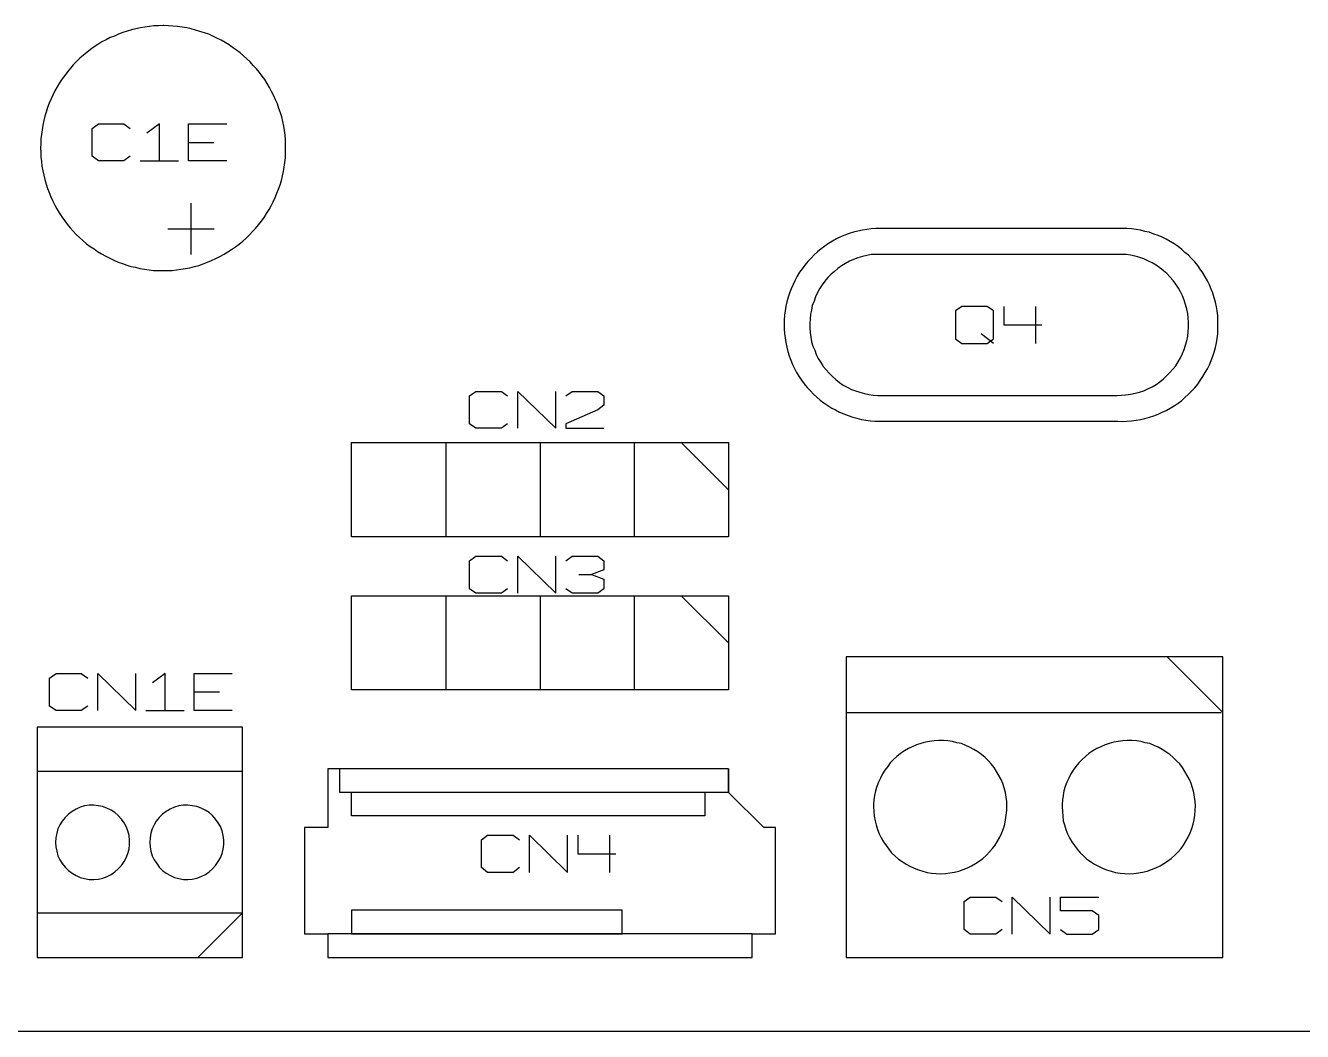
# Model space of a CAD drawing. Extents: x -93 to 502, y -337 to 504.
# Drawn here: x 185.3 to 282.7, y 0 to 76.7 of the extents above; entities that cross this region are included whole.
import ezdxf

# ---------------------------------------------------------------- set-up
doc = ezdxf.new("R2010")
doc.units = 0
doc.layers.add('1', color=1, linetype='CONTINUOUS')

msp = doc.modelspace()

# ---------------------------------------------------------------- linework, layer by layer
at = {"layer": '1'}
for p, q in [((192.42, 76.07), (192.1, 75.92)), ((192.75, 76.2), (192.42, 76.07)), ((193.07, 76.3), (192.75, 76.2)), ((193.4, 76.4), (193.07, 76.3)), ((193.75, 76.47), (193.4, 76.4)), ((194.1, 76.55), (193.75, 76.47)), ((194.42, 76.6), (194.1, 76.55)), ((194.77, 76.65), (194.42, 76.6)), ((195.12, 76.7), (194.77, 76.65)), ((195.47, 76.7), (195.12, 76.7)), ((195.82, 76.72), (195.47, 76.7)), ((195.87, 76.72), (195.82, 76.72)), ((196.22, 76.7), (195.87, 76.72)), ((196.57, 76.67), (196.22, 76.7)), ((196.92, 76.65), (196.57, 76.67)), ((197.27, 76.6), (196.92, 76.65)), ((197.62, 76.55), (197.27, 76.6)), ((197.95, 76.47), (197.62, 76.55)), ((198.3, 76.37), (197.95, 76.47)), ((198.62, 76.27), (198.3, 76.37)), ((198.97, 76.17), (198.62, 76.27)), ((199.3, 76.05), (198.97, 76.17)), ((199.62, 75.9), (199.3, 76.05)), ((190.57, 75.1), (190.27, 74.9)), ((190.85, 75.27), (190.57, 75.1)), ((191.15, 75.47), (190.85, 75.27)), ((191.47, 75.62), (191.15, 75.47)), ((191.77, 75.8), (191.47, 75.62)), ((192.1, 75.92), (191.77, 75.8)), ((199.92, 75.77), (199.62, 75.9)), ((200.25, 75.6), (199.92, 75.77)), ((200.55, 75.42), (200.25, 75.6)), ((200.85, 75.25), (200.55, 75.42)), ((201.12, 75.05), (200.85, 75.25)), ((201.42, 74.85), (201.12, 75.05)), ((189.47, 74.22), (189.22, 73.97)), ((189.75, 74.45), (189.47, 74.22)), ((190, 74.67), (189.75, 74.45)), ((190.27, 74.9), (190, 74.67)), ((201.7, 74.65), (201.42, 74.85)), ((201.95, 74.42), (201.7, 74.65)), ((202.22, 74.17), (201.95, 74.42)), ((202.47, 73.95), (202.22, 74.17)), ((188.52, 73.2), (188.32, 72.92)), ((188.75, 73.47), (188.52, 73.2)), ((188.97, 73.72), (188.75, 73.47)), ((189.22, 73.97), (188.97, 73.72)), ((202.7, 73.67), (202.47, 73.95)), ((202.95, 73.42), (202.7, 73.67)), ((203.17, 73.15), (202.95, 73.42)), ((203.37, 72.87), (203.17, 73.15)), ((187.92, 72.35), (187.75, 72.05)), ((188.12, 72.65), (187.92, 72.35)), ((188.32, 72.92), (188.12, 72.65)), ((203.57, 72.6), (203.37, 72.87)), ((203.77, 72.3), (203.57, 72.6)), ((203.95, 72), (203.77, 72.3)), ((187.27, 71.12), (187.12, 70.8)), ((187.42, 71.42), (187.27, 71.12)), ((187.57, 71.75), (187.42, 71.42)), ((187.75, 72.05), (187.57, 71.75)), ((204.1, 71.7), (203.95, 72)), ((204.27, 71.37), (204.1, 71.7)), ((204.4, 71.05), (204.27, 71.37)), ((187, 70.47), (186.9, 70.12)), ((187.12, 70.8), (187, 70.47)), ((204.55, 70.75), (204.4, 71.05)), ((204.65, 70.4), (204.55, 70.75)), ((204.77, 70.07), (204.65, 70.4)), ((186.72, 69.47), (186.65, 69.12)), ((186.8, 69.8), (186.72, 69.47)), ((186.9, 70.12), (186.8, 69.8)), ((190.4, 68.87), (190.9, 69.22)), ((190.9, 69.22), (192.82, 69.22)), ((192.82, 69.22), (193.32, 68.87)), ((195.55, 69.22), (194.57, 68.52)), ((195.55, 66.4), (195.55, 69.22)), ((197.77, 66.4), (197.77, 69.22)), ((197.77, 69.22), (200.67, 69.22)), ((204.87, 69.75), (204.77, 70.07)), ((204.95, 69.4), (204.87, 69.75)), ((205.02, 69.05), (204.95, 69.4)), ((186.55, 68.42), (186.5, 68.07)), ((186.6, 68.77), (186.55, 68.42)), ((186.65, 69.12), (186.6, 68.77)), ((190.4, 66.75), (190.4, 68.87)), ((205.07, 68.72), (205.02, 69.05)), ((205.12, 68.37), (205.07, 68.72)), ((205.15, 68.02), (205.12, 68.37)), ((186.5, 67.72), (186.47, 67.37)), ((186.47, 67.37), (186.5, 67.05)), ((186.5, 68.07), (186.5, 67.72)), ((197.77, 67.8), (199.7, 67.8)), ((205.17, 67.67), (205.15, 68.02)), ((205.15, 66.97), (205.17, 67.32)), ((205.17, 67.32), (205.17, 67.67)), ((186.5, 67.05), (186.5, 66.7)), ((186.5, 66.7), (186.55, 66.35)), ((186.55, 66.35), (186.57, 66)), ((190.9, 66.4), (190.4, 66.75)), ((192.82, 66.4), (190.9, 66.4)), ((193.32, 66.75), (192.82, 66.4)), ((194.07, 66.4), (197, 66.4)), ((200.67, 66.4), (197.77, 66.4)), ((205.05, 65.92), (205.1, 66.27)), ((205.1, 66.27), (205.15, 66.62)), ((205.15, 66.62), (205.15, 66.97)), ((186.57, 66), (186.65, 65.65)), ((186.65, 65.65), (186.72, 65.3)), ((186.72, 65.3), (186.8, 64.98)), ((204.92, 65.25), (205, 65.6)), ((205, 65.6), (205.05, 65.92)), ((186.8, 64.98), (186.9, 64.63)), ((186.9, 64.63), (187, 64.3)), ((187, 64.3), (187.12, 63.98)), ((204.62, 64.25), (204.75, 64.58)), ((204.75, 64.58), (204.85, 64.9)), ((204.85, 64.9), (204.92, 65.25)), ((187.12, 63.98), (187.25, 63.65)), ((187.25, 63.65), (187.4, 63.33)), ((187.4, 63.33), (187.55, 63.03)), ((204.22, 63.28), (204.37, 63.6)), ((204.37, 63.6), (204.5, 63.93)), ((204.5, 63.93), (204.62, 64.25)), ((187.55, 63.03), (187.72, 62.73)), ((187.72, 62.73), (187.9, 62.43)), ((187.9, 62.43), (188.1, 62.13)), ((197.95, 59.27), (197.95, 63.17)), ((203.52, 62.08), (203.72, 62.38)), ((203.72, 62.38), (203.9, 62.68)), ((203.9, 62.68), (204.07, 62.98)), ((204.07, 62.98), (204.22, 63.28)), ((188.1, 62.13), (188.3, 61.85)), ((188.3, 61.85), (188.5, 61.58)), ((188.5, 61.58), (188.72, 61.3)), ((202.87, 61.25), (203.1, 61.53)), ((203.1, 61.53), (203.32, 61.8)), ((203.32, 61.8), (203.52, 62.08)), ((188.72, 61.3), (188.97, 61.03)), ((188.97, 61.03), (189.2, 60.78)), ((189.2, 60.78), (189.45, 60.55)), ((189.45, 60.55), (189.72, 60.3)), ((196.17, 61.22), (199.72, 61.22)), ((201.9, 60.28), (202.15, 60.5)), ((202.15, 60.5), (202.4, 60.75)), ((202.4, 60.75), (202.65, 61)), ((202.65, 61), (202.87, 61.25)), ((247.2, 60.45), (246.88, 60.27)), ((247.5, 60.6), (247.2, 60.45)), ((247.83, 60.72), (247.5, 60.6)), ((248.15, 60.85), (247.83, 60.72)), ((248.48, 60.95), (248.15, 60.85)), ((248.83, 61.05), (248.48, 60.95)), ((249.18, 61.12), (248.83, 61.05)), ((249.5, 61.17), (249.18, 61.12)), ((249.85, 61.22), (249.5, 61.17)), ((250.2, 61.25), (249.85, 61.22)), ((250.55, 61.25), (250.2, 61.25)), ((268.65, 61.25), (250.55, 61.25)), ((269, 61.25), (268.65, 61.25)), ((269.35, 61.25), (269, 61.25)), ((269.7, 61.22), (269.35, 61.25)), ((270.05, 61.17), (269.7, 61.22)), ((270.38, 61.12), (270.05, 61.17)), ((270.73, 61.02), (270.38, 61.12)), ((271.05, 60.95), (270.73, 61.02)), ((271.4, 60.82), (271.05, 60.95)), ((271.73, 60.7), (271.4, 60.82)), ((272.05, 60.57), (271.73, 60.7)), ((272.35, 60.42), (272.05, 60.57)), ((272.65, 60.25), (272.35, 60.42)), ((189.72, 60.3), (189.97, 60.08)), ((189.97, 60.08), (190.25, 59.88)), ((190.25, 59.88), (190.55, 59.68)), ((190.55, 59.68), (190.82, 59.48)), ((190.82, 59.48), (191.12, 59.3)), ((200.47, 59.28), (200.77, 59.45)), ((200.77, 59.45), (201.05, 59.63)), ((201.05, 59.63), (201.35, 59.83)), ((201.35, 59.83), (201.62, 60.05)), ((201.62, 60.05), (201.9, 60.28)), ((245.75, 59.47), (245.5, 59.22)), ((246.03, 59.7), (245.75, 59.47)), ((246.3, 59.9), (246.03, 59.7)), ((246.58, 60.1), (246.3, 59.9)), ((246.88, 60.27), (246.58, 60.1)), ((272.95, 60.07), (272.65, 60.25)), ((273.25, 59.87), (272.95, 60.07)), ((273.53, 59.65), (273.25, 59.87)), ((273.78, 59.42), (273.53, 59.65)), ((191.12, 59.3), (191.45, 59.13)), ((191.45, 59.13), (191.75, 58.98)), ((191.75, 58.98), (192.07, 58.83)), ((192.07, 58.83), (192.4, 58.68)), ((192.4, 58.68), (192.72, 58.58)), ((192.72, 58.58), (193.05, 58.45)), ((198.55, 58.43), (198.87, 58.55)), ((198.87, 58.55), (199.2, 58.68)), ((199.2, 58.68), (199.52, 58.8)), ((199.52, 58.8), (199.85, 58.95)), ((199.85, 58.95), (200.15, 59.1)), ((200.15, 59.1), (200.47, 59.28)), ((245, 58.72), (244.78, 58.45)), ((245.25, 58.97), (245, 58.72)), ((245.5, 59.22), (245.25, 58.97)), ((247.88, 58.57), (247.58, 58.4)), ((248.18, 58.75), (247.88, 58.57)), ((248.5, 58.87), (248.18, 58.75)), ((248.83, 59), (248.5, 58.87)), ((249.18, 59.1), (248.83, 59)), ((249.5, 59.17), (249.18, 59.1)), ((249.85, 59.25), (249.5, 59.17)), ((250.2, 59.27), (249.85, 59.25)), ((250.55, 59.27), (250.2, 59.27)), ((268.58, 59.27), (250.55, 59.27)), ((268.6, 59.27), (268.58, 59.27)), ((268.95, 59.27), (268.6, 59.27)), ((269.3, 59.25), (268.95, 59.27)), ((269.63, 59.2), (269.3, 59.25)), ((269.98, 59.12), (269.63, 59.2)), ((270.33, 59.02), (269.98, 59.12)), ((270.65, 58.92), (270.33, 59.02)), ((270.95, 58.77), (270.65, 58.92)), ((271.28, 58.62), (270.95, 58.77)), ((271.58, 58.45), (271.28, 58.62)), ((274.05, 59.2), (273.78, 59.42)), ((274.28, 58.95), (274.05, 59.2)), ((274.53, 58.7), (274.28, 58.95)), ((274.75, 58.42), (274.53, 58.7)), ((193.05, 58.45), (193.37, 58.35)), ((193.37, 58.35), (193.72, 58.28)), ((193.72, 58.28), (194.05, 58.2)), ((194.05, 58.2), (194.4, 58.15)), ((194.4, 58.15), (194.75, 58.1)), ((194.75, 58.1), (195.1, 58.05)), ((195.1, 58.05), (195.45, 58.03)), ((195.45, 58.03), (195.8, 58.03)), ((195.8, 58.03), (196.15, 58.03)), ((196.15, 58.03), (196.5, 58.05)), ((196.5, 58.05), (196.85, 58.08)), ((196.85, 58.08), (197.17, 58.13)), ((197.17, 58.13), (197.52, 58.18)), ((197.52, 58.18), (197.87, 58.25)), ((197.87, 58.25), (198.22, 58.35)), ((198.22, 58.35), (198.55, 58.43)), ((244.2, 57.6), (244.03, 57.3)), ((244.38, 57.9), (244.2, 57.6)), ((244.58, 58.17), (244.38, 57.9)), ((244.78, 58.45), (244.58, 58.17)), ((246.53, 57.5), (246.3, 57.22)), ((246.78, 57.75), (246.53, 57.5)), ((247.03, 57.97), (246.78, 57.75)), ((247.3, 58.2), (247.03, 57.97)), ((247.58, 58.4), (247.3, 58.2)), ((271.85, 58.25), (271.58, 58.45)), ((272.13, 58.02), (271.85, 58.25)), ((272.4, 57.8), (272.13, 58.02)), ((272.63, 57.55), (272.4, 57.8)), ((272.88, 57.27), (272.63, 57.55)), ((274.95, 58.15), (274.75, 58.42)), ((275.15, 57.85), (274.95, 58.15)), ((275.33, 57.55), (275.15, 57.85)), ((275.5, 57.25), (275.33, 57.55)), ((243.73, 56.65), (243.6, 56.32)), ((243.88, 56.97), (243.73, 56.65)), ((244.03, 57.3), (243.88, 56.97)), ((245.9, 56.65), (245.75, 56.35)), ((246.1, 56.95), (245.9, 56.65)), ((246.3, 57.22), (246.1, 56.95)), ((273.08, 57), (272.88, 57.27)), ((273.28, 56.7), (273.08, 57)), ((273.45, 56.4), (273.28, 56.7)), ((275.65, 56.95), (275.5, 57.25)), ((275.78, 56.62), (275.65, 56.95)), ((275.9, 56.3), (275.78, 56.62)), ((243.4, 55.65), (243.33, 55.32)), ((243.5, 56), (243.4, 55.65)), ((243.6, 56.32), (243.5, 56)), ((245.48, 55.7), (245.35, 55.37)), ((245.6, 56.02), (245.48, 55.7)), ((245.75, 56.35), (245.6, 56.02)), ((273.6, 56.1), (273.45, 56.4)), ((273.73, 55.77), (273.6, 56.1)), ((273.83, 55.45), (273.73, 55.77)), ((276, 55.95), (275.9, 56.3)), ((276.1, 55.62), (276, 55.95)), ((276.18, 55.27), (276.1, 55.62)), ((243.23, 54.62), (243.2, 54.27)), ((243.28, 54.97), (243.23, 54.62)), ((243.33, 55.32), (243.28, 54.97)), ((245.2, 54.7), (245.18, 54.35)), ((245.28, 55.02), (245.2, 54.7)), ((245.35, 55.37), (245.28, 55.02)), ((256.75, 55.3), (256.28, 54.95)), ((256.28, 54.95), (256.28, 52.82)), ((258.7, 55.3), (256.75, 55.3)), ((259.18, 54.95), (258.7, 55.3)), ((259.18, 52.82), (259.18, 54.95)), ((259.95, 55.3), (259.95, 53.9)), ((262.38, 55.3), (262.38, 52.47)), ((273.93, 55.1), (273.83, 55.45)), ((274, 54.75), (273.93, 55.1)), ((274.03, 54.42), (274, 54.75)), ((276.23, 54.95), (276.18, 55.27)), ((276.28, 54.6), (276.23, 54.95)), ((276.3, 54.25), (276.28, 54.6)), ((243.2, 54.27), (243.2, 53.92)), ((243.2, 53.92), (243.2, 53.57)), ((245.18, 54.35), (245.15, 54)), ((245.15, 54), (245.15, 53.65)), ((245.15, 53.65), (245.18, 53.3)), ((259.95, 53.9), (262.85, 53.9)), ((274.05, 54.07), (274.03, 54.42)), ((274.03, 53.37), (274.05, 53.72)), ((274.05, 53.72), (274.05, 54.07)), ((276.3, 53.9), (276.3, 54.25)), ((276.3, 53.55), (276.3, 53.9)), ((243.2, 53.57), (243.23, 53.22)), ((243.23, 53.22), (243.28, 52.9)), ((243.28, 52.9), (243.33, 52.55)), ((245.18, 53.3), (245.23, 52.95)), ((245.23, 52.95), (245.3, 52.6)), ((256.28, 52.82), (256.75, 52.47)), ((259.18, 52.47), (258.23, 53.2)), ((258.7, 52.47), (259.18, 52.82)), ((273.83, 52.35), (273.93, 52.67)), ((273.93, 52.67), (274, 53.02)), ((274, 53.02), (274.03, 53.37)), ((276.18, 52.52), (276.23, 52.85)), ((276.23, 52.85), (276.28, 53.2)), ((276.28, 53.2), (276.3, 53.55)), ((243.33, 52.55), (243.4, 52.2)), ((243.4, 52.2), (243.48, 51.87)), ((243.48, 51.87), (243.58, 51.52)), ((245.3, 52.6), (245.4, 52.27)), ((245.4, 52.27), (245.53, 51.95)), ((245.53, 51.95), (245.65, 51.62)), ((256.75, 52.47), (258.7, 52.47)), ((273.43, 51.37), (273.58, 51.7)), ((273.58, 51.7), (273.73, 52.02)), ((273.73, 52.02), (273.83, 52.35)), ((275.9, 51.5), (276, 51.82)), ((276, 51.82), (276.1, 52.17)), ((276.1, 52.17), (276.18, 52.52)), ((243.58, 51.52), (243.7, 51.2)), ((243.7, 51.2), (243.85, 50.87)), ((243.85, 50.87), (244, 50.57)), ((245.65, 51.62), (245.8, 51.32)), ((245.8, 51.32), (246, 51.02)), ((246, 51.02), (246.18, 50.72)), ((246.18, 50.72), (246.4, 50.45)), ((272.85, 50.5), (273.08, 50.77)), ((273.08, 50.77), (273.25, 51.07)), ((273.25, 51.07), (273.43, 51.37)), ((275.5, 50.55), (275.65, 50.85)), ((275.65, 50.85), (275.78, 51.17)), ((275.78, 51.17), (275.9, 51.5)), ((244, 50.57), (244.15, 50.25)), ((244.15, 50.25), (244.33, 49.97)), ((244.33, 49.97), (244.53, 49.67)), ((246.4, 50.45), (246.63, 50.2)), ((246.63, 50.2), (246.88, 49.95)), ((246.88, 49.95), (247.15, 49.72)), ((247.15, 49.72), (247.43, 49.5)), ((271.85, 49.55), (272.13, 49.77)), ((272.13, 49.77), (272.38, 50)), ((272.38, 50), (272.63, 50.25)), ((272.63, 50.25), (272.85, 50.5)), ((274.95, 49.65), (275.15, 49.95)), ((275.15, 49.95), (275.33, 50.25)), ((275.33, 50.25), (275.5, 50.55)), ((219.2, 48.47), (219.68, 48.82)), ((219.68, 48.82), (221.63, 48.82)), ((221.63, 48.82), (222.1, 48.47)), ((222.88, 46), (222.88, 48.82)), ((222.88, 48.82), (225.78, 46)), ((225.78, 46), (225.78, 48.82)), ((226.55, 48.47), (227.03, 48.82)), ((227.03, 48.82), (228.98, 48.82)), ((228.98, 48.82), (229.45, 48.47)), ((244.53, 49.67), (244.73, 49.4)), ((244.73, 49.4), (244.95, 49.12)), ((244.95, 49.12), (245.2, 48.85)), ((245.2, 48.85), (245.43, 48.6)), ((247.43, 49.5), (247.7, 49.3)), ((247.7, 49.3), (248, 49.15)), ((248, 49.15), (248.33, 48.97)), ((248.33, 48.97), (248.65, 48.85)), ((248.65, 48.85), (248.98, 48.75)), ((248.98, 48.75), (249.33, 48.65)), ((269.98, 48.67), (270.3, 48.75)), ((270.3, 48.75), (270.63, 48.87)), ((270.63, 48.87), (270.95, 49.02)), ((270.95, 49.02), (271.28, 49.17)), ((271.28, 49.17), (271.58, 49.35)), ((271.58, 49.35), (271.85, 49.55)), ((274.05, 48.6), (274.3, 48.85)), ((274.3, 48.85), (274.53, 49.1)), ((274.53, 49.1), (274.75, 49.37)), ((274.75, 49.37), (274.95, 49.65)), ((219.2, 46.35), (219.2, 48.47)), ((229.45, 47.77), (228.98, 47.42)), ((229.45, 48.47), (229.45, 47.77)), ((245.43, 48.6), (245.7, 48.37)), ((245.7, 48.37), (245.95, 48.15)), ((245.95, 48.15), (246.23, 47.95)), ((246.23, 47.95), (246.53, 47.75)), ((246.53, 47.75), (246.83, 47.55)), ((249.33, 48.65), (249.65, 48.57)), ((249.65, 48.57), (250, 48.52)), ((250, 48.52), (250.35, 48.5)), ((250.35, 48.5), (250.55, 48.5)), ((250.55, 48.5), (268.58, 48.5)), ((268.58, 48.5), (268.93, 48.52)), ((268.93, 48.52), (269.28, 48.55)), ((269.28, 48.55), (269.63, 48.6)), ((269.63, 48.6), (269.98, 48.67)), ((272.95, 47.72), (273.25, 47.92)), ((273.25, 47.92), (273.53, 48.12)), ((273.53, 48.12), (273.78, 48.35)), ((273.78, 48.35), (274.05, 48.6)), ((228.98, 47.42), (226.55, 46.35)), ((246.83, 47.55), (247.13, 47.4)), ((247.13, 47.4), (247.43, 47.22)), ((247.43, 47.22), (247.75, 47.1)), ((247.75, 47.1), (248.08, 46.97)), ((248.08, 46.97), (248.43, 46.85)), ((248.43, 46.85), (248.75, 46.77)), ((248.75, 46.77), (249.1, 46.67)), ((270.73, 46.75), (271.08, 46.85)), ((271.08, 46.85), (271.4, 46.95)), ((271.4, 46.95), (271.73, 47.07)), ((271.73, 47.07), (272.05, 47.22)), ((272.05, 47.22), (272.35, 47.37)), ((272.35, 47.37), (272.65, 47.55)), ((272.65, 47.55), (272.95, 47.72)), ((219.68, 46), (219.2, 46.35)), ((221.63, 46), (219.68, 46)), ((222.1, 46.35), (221.63, 46)), ((226.55, 46.35), (226.55, 46)), ((226.55, 46), (229.45, 46)), ((249.1, 46.67), (249.43, 46.62)), ((249.43, 46.62), (249.78, 46.57)), ((249.78, 46.57), (250.13, 46.55)), ((250.13, 46.55), (250.48, 46.55)), ((250.48, 46.55), (250.55, 46.55)), ((250.55, 46.55), (268.65, 46.55)), ((268.65, 46.55), (269, 46.52)), ((269, 46.52), (269.35, 46.55)), ((269.35, 46.55), (269.7, 46.57)), ((269.7, 46.57), (270.05, 46.62)), ((270.05, 46.62), (270.4, 46.67)), ((270.4, 46.67), (270.73, 46.75)), ((210.2, 44.92), (238.95, 44.92)), ((210.2, 37.72), (210.2, 44.92)), ((217.38, 44.92), (217.38, 37.72)), ((224.58, 44.92), (224.58, 37.72)), ((231.75, 44.92), (231.75, 37.72)), ((235.35, 44.92), (238.95, 41.32)), ((238.95, 44.92), (238.95, 37.72)), ((238.95, 37.72), (210.2, 37.72)), ((219.2, 35.9), (219.68, 36.25)), ((219.68, 36.25), (221.63, 36.25)), ((221.63, 36.25), (222.1, 35.9)), ((222.88, 33.42), (222.88, 36.25)), ((222.88, 36.25), (225.78, 33.42)), ((225.78, 33.42), (225.78, 36.25)), ((226.55, 35.9), (227.03, 36.25)), ((227.03, 36.25), (228.98, 36.25)), ((228.98, 36.25), (229.45, 35.9)), ((219.2, 33.77), (219.2, 35.9)), ((229.45, 35.2), (228.5, 34.85)), ((229.45, 35.9), (229.45, 35.2)), ((227.53, 34.85), (228.5, 34.85)), ((228.5, 34.85), (229.45, 34.5)), ((229.45, 34.5), (229.45, 33.77)), ((210.2, 33.22), (238.95, 33.22)), ((210.2, 26.05), (210.2, 33.22)), ((217.38, 33.22), (217.38, 26.05)), ((219.68, 33.42), (219.2, 33.77)), ((221.63, 33.42), (219.68, 33.42)), ((222.1, 33.77), (221.63, 33.42)), ((224.58, 33.22), (224.58, 26.05)), ((227.03, 33.42), (226.55, 33.77)), ((228.98, 33.42), (227.03, 33.42)), ((229.45, 33.77), (228.98, 33.42)), ((231.75, 33.22), (231.75, 26.05)), ((235.35, 33.22), (238.95, 29.65)), ((238.95, 33.22), (238.95, 26.05)), ((276.68, 28.57), (247.93, 28.57)), ((247.93, 28.57), (247.93, 5.65)), ((276.68, 24.32), (272.45, 28.55)), ((276.68, 5.65), (276.68, 28.57)), ((187.15, 26.95), (187.65, 27.3)), ((187.65, 27.3), (189.58, 27.3)), ((189.58, 27.3), (190.08, 26.95)), ((190.83, 24.47), (190.83, 27.3)), ((190.83, 27.3), (193.75, 24.47)), ((193.75, 24.47), (193.75, 27.3)), ((195.98, 27.3), (195, 26.6)), ((195.98, 24.47), (195.98, 27.3)), ((198.2, 24.47), (198.2, 27.3)), ((198.2, 27.3), (201.1, 27.3)), ((187.15, 24.82), (187.15, 26.95)), ((198.2, 25.9), (200.13, 25.9)), ((238.95, 26.05), (210.2, 26.05)), ((187.65, 24.47), (187.15, 24.82)), ((189.58, 24.47), (187.65, 24.47)), ((190.08, 24.82), (189.58, 24.47)), ((194.5, 24.47), (197.43, 24.47)), ((201.1, 24.47), (198.2, 24.47)), ((276.55, 24.3), (247.93, 24.3)), ((201.88, 23.2), (186.2, 23.2)), ((186.2, 23.2), (186.2, 5.65)), ((201.88, 5.65), (201.88, 23.2)), ((252.68, 21.57), (252.38, 21.4)), ((252.98, 21.72), (252.68, 21.57)), ((253.3, 21.87), (252.98, 21.72)), ((253.63, 21.97), (253.3, 21.87)), ((253.98, 22.07), (253.63, 21.97)), ((254.3, 22.12), (253.98, 22.07)), ((254.65, 22.17), (254.3, 22.12)), ((255, 22.2), (254.65, 22.17)), ((255.35, 22.2), (255, 22.2)), ((255.7, 22.17), (255.35, 22.2)), ((256.05, 22.12), (255.7, 22.17)), ((256.38, 22.02), (256.05, 22.12)), ((256.73, 21.95), (256.38, 22.02)), ((257.05, 21.82), (256.73, 21.95)), ((257.35, 21.67), (257.05, 21.82)), ((257.68, 21.5), (257.35, 21.67)), ((257.98, 21.32), (257.68, 21.5)), ((267.05, 21.57), (266.75, 21.4)), ((267.35, 21.72), (267.05, 21.57)), ((267.68, 21.87), (267.35, 21.72)), ((268, 21.97), (267.68, 21.87)), ((268.35, 22.07), (268, 21.97)), ((268.68, 22.12), (268.35, 22.07)), ((269.03, 22.17), (268.68, 22.12)), ((269.38, 22.2), (269.03, 22.17)), ((269.73, 22.2), (269.38, 22.2)), ((270.08, 22.17), (269.73, 22.2)), ((270.43, 22.12), (270.08, 22.17)), ((270.75, 22.02), (270.43, 22.12)), ((271.1, 21.95), (270.75, 22.02)), ((271.43, 21.82), (271.1, 21.95)), ((271.73, 21.67), (271.43, 21.82)), ((272.05, 21.5), (271.73, 21.67)), ((272.33, 21.32), (272.05, 21.5)), ((251.3, 20.5), (251.1, 20.22)), ((251.55, 20.75), (251.3, 20.5)), ((251.8, 20.97), (251.55, 20.75)), ((252.08, 21.2), (251.8, 20.97)), ((252.38, 21.4), (252.08, 21.2)), ((258.25, 21.12), (257.98, 21.32)), ((258.53, 20.9), (258.25, 21.12)), ((258.78, 20.65), (258.53, 20.9)), ((259, 20.4), (258.78, 20.65)), ((265.68, 20.5), (265.45, 20.22)), ((265.93, 20.75), (265.68, 20.5)), ((266.18, 20.97), (265.93, 20.75)), ((266.45, 21.2), (266.18, 20.97)), ((266.75, 21.4), (266.45, 21.2)), ((272.63, 21.12), (272.33, 21.32)), ((272.88, 20.9), (272.63, 21.12)), ((273.13, 20.65), (272.88, 20.9)), ((273.38, 20.4), (273.13, 20.65)), ((201.88, 19.82), (186.2, 19.82)), ((186.2, 19.82), (186.2, 9.05)), ((201.88, 9.05), (201.88, 19.82)), ((238.95, 20.02), (208.4, 20.02)), ((208.4, 20.02), (208.4, 15.55)), ((209.3, 18.22), (209.3, 20.02)), ((238.95, 20.02), (238.95, 18.22)), ((238.95, 18.22), (238.95, 20.02)), ((250.7, 19.65), (250.55, 19.32)), ((250.88, 19.92), (250.7, 19.65)), ((251.1, 20.22), (250.88, 19.92)), ((259.23, 20.12), (259, 20.4)), ((259.4, 19.82), (259.23, 20.12)), ((259.58, 19.52), (259.4, 19.82)), ((259.75, 19.22), (259.58, 19.52)), ((265.08, 19.65), (264.93, 19.32)), ((265.25, 19.92), (265.08, 19.65)), ((265.45, 20.22), (265.25, 19.92)), ((273.58, 20.12), (273.38, 20.4)), ((273.78, 19.82), (273.58, 20.12)), ((273.95, 19.52), (273.78, 19.82)), ((274.13, 19.22), (273.95, 19.52)), ((250.28, 18.67), (250.18, 18.35)), ((250.4, 19.02), (250.28, 18.67)), ((250.55, 19.32), (250.4, 19.02)), ((259.88, 18.9), (259.75, 19.22)), ((259.98, 18.57), (259.88, 18.9)), ((260.08, 18.22), (259.98, 18.57)), ((264.65, 18.67), (264.55, 18.35)), ((264.78, 19.02), (264.65, 18.67)), ((264.93, 19.32), (264.78, 19.02)), ((274.25, 18.9), (274.13, 19.22)), ((274.35, 18.57), (274.25, 18.9)), ((274.45, 18.22), (274.35, 18.57)), ((238.95, 18.22), (209.3, 18.22)), ((210.2, 16.45), (210.2, 18.22)), ((237.15, 18.22), (237.15, 16.45)), ((241.65, 15.55), (238.95, 18.22)), ((250.05, 17.67), (250.03, 17.32)), ((250.1, 18), (250.05, 17.67)), ((250.18, 18.35), (250.1, 18)), ((260.13, 17.87), (260.08, 18.22)), ((260.18, 17.55), (260.13, 17.87)), ((260.2, 17.2), (260.18, 17.55)), ((264.43, 17.67), (264.4, 17.32)), ((264.48, 18), (264.43, 17.67)), ((264.55, 18.35), (264.48, 18)), ((274.5, 17.87), (274.45, 18.22)), ((274.55, 17.55), (274.5, 17.87)), ((274.58, 17.2), (274.55, 17.55)), ((188.6, 16.57), (188.35, 16.32)), ((188.88, 16.77), (188.6, 16.57)), ((189.18, 16.95), (188.88, 16.77)), ((189.5, 17.1), (189.18, 16.95)), ((189.83, 17.2), (189.5, 17.1)), ((190.18, 17.25), (189.83, 17.2)), ((190.53, 17.25), (190.18, 17.25)), ((190.88, 17.22), (190.53, 17.25)), ((191.2, 17.15), (190.88, 17.22)), ((191.53, 17.02), (191.2, 17.15)), ((191.85, 16.87), (191.53, 17.02)), ((192.15, 16.7), (191.85, 16.87)), ((192.4, 16.47), (192.15, 16.7)), ((195.78, 16.57), (195.53, 16.32)), ((196.05, 16.77), (195.78, 16.57)), ((196.35, 16.95), (196.05, 16.77)), ((196.68, 17.1), (196.35, 16.95)), ((197.03, 17.2), (196.68, 17.1)), ((197.35, 17.25), (197.03, 17.2)), ((197.7, 17.25), (197.35, 17.25)), ((198.05, 17.22), (197.7, 17.25)), ((198.4, 17.15), (198.05, 17.22)), ((198.73, 17.02), (198.4, 17.15)), ((199.03, 16.87), (198.73, 17.02)), ((199.33, 16.7), (199.03, 16.87)), ((199.6, 16.47), (199.33, 16.7)), ((250.03, 17.32), (250.03, 17.12)), ((250.03, 17.12), (250.05, 16.77)), ((250.05, 16.77), (250.08, 16.42)), ((260.15, 16.5), (260.18, 16.85)), ((260.18, 16.85), (260.2, 17.2)), ((264.4, 17.32), (264.4, 17.12)), ((264.4, 17.12), (264.43, 16.77)), ((264.43, 16.77), (264.45, 16.42)), ((274.53, 16.5), (274.55, 16.85)), ((274.55, 16.85), (274.58, 17.2)), ((187.95, 15.75), (187.8, 15.45)), ((188.13, 16.05), (187.95, 15.75)), ((188.35, 16.32), (188.13, 16.05)), ((192.65, 16.2), (192.4, 16.47)), ((192.85, 15.92), (192.65, 16.2)), ((193, 15.62), (192.85, 15.92)), ((193.13, 15.3), (193, 15.62)), ((195.13, 15.75), (194.98, 15.45)), ((195.3, 16.05), (195.13, 15.75)), ((195.53, 16.32), (195.3, 16.05)), ((199.83, 16.2), (199.6, 16.47)), ((200.03, 15.92), (199.83, 16.2)), ((200.2, 15.62), (200.03, 15.92)), ((200.33, 15.3), (200.2, 15.62)), ((237.15, 16.45), (210.2, 16.45)), ((250.08, 16.42), (250.15, 16.07)), ((250.15, 16.07), (250.23, 15.75)), ((250.23, 15.75), (250.33, 15.4)), ((259.93, 15.47), (260.03, 15.8)), ((260.03, 15.8), (260.1, 16.15)), ((260.1, 16.15), (260.15, 16.5)), ((264.45, 16.42), (264.5, 16.07)), ((264.5, 16.07), (264.6, 15.75)), ((264.6, 15.75), (264.7, 15.4)), ((274.3, 15.47), (274.4, 15.8)), ((274.4, 15.8), (274.48, 16.15)), ((274.48, 16.15), (274.53, 16.5)), ((187.63, 14.77), (187.6, 14.42)), ((187.7, 15.12), (187.63, 14.77)), ((187.8, 15.45), (187.7, 15.12)), ((193.23, 14.95), (193.13, 15.3)), ((193.25, 14.6), (193.23, 14.95)), ((194.83, 14.77), (194.8, 14.42)), ((194.88, 15.12), (194.83, 14.77)), ((194.98, 15.45), (194.88, 15.12)), ((200.4, 14.95), (200.33, 15.3)), ((200.45, 14.6), (200.4, 14.95)), ((208.4, 15.55), (206.6, 15.55)), ((206.6, 15.55), (206.6, 7.45)), ((220.1, 14.62), (220.58, 14.97)), ((220.1, 12.5), (220.1, 14.62)), ((220.58, 14.97), (222.53, 14.97)), ((222.53, 14.97), (223, 14.62)), ((223.78, 12.12), (223.78, 14.97)), ((223.78, 14.97), (226.68, 12.12)), ((226.68, 12.12), (226.68, 14.97)), ((227.45, 14.97), (227.45, 13.55)), ((229.88, 14.97), (229.88, 12.12)), ((242.53, 15.55), (241.65, 15.55)), ((242.53, 7.45), (242.53, 15.55)), ((250.33, 15.4), (250.45, 15.07)), ((250.45, 15.07), (250.6, 14.77)), ((250.6, 14.77), (250.78, 14.47)), ((259.48, 14.52), (259.65, 14.82)), ((259.65, 14.82), (259.8, 15.15)), ((259.8, 15.15), (259.93, 15.47)), ((264.7, 15.4), (264.83, 15.07)), ((264.83, 15.07), (264.98, 14.77)), ((264.98, 14.77), (265.15, 14.47)), ((273.85, 14.52), (274.03, 14.82)), ((274.03, 14.82), (274.18, 15.15)), ((274.18, 15.15), (274.3, 15.47)), ((187.6, 14.42), (187.63, 14.07)), ((187.63, 14.07), (187.7, 13.75)), ((187.7, 13.75), (187.8, 13.4)), ((193.13, 13.57), (193.23, 13.9)), ((193.23, 13.9), (193.25, 14.25)), ((193.25, 14.25), (193.25, 14.6)), ((194.8, 14.42), (194.83, 14.07)), ((194.83, 14.07), (194.88, 13.75)), ((194.88, 13.75), (194.98, 13.4)), ((200.33, 13.57), (200.4, 13.9)), ((200.4, 13.9), (200.45, 14.25)), ((200.45, 14.25), (200.45, 14.6)), ((250.78, 14.47), (250.98, 14.17)), ((250.98, 14.17), (251.18, 13.9)), ((251.18, 13.9), (251.4, 13.62)), ((258.63, 13.45), (258.88, 13.7)), ((258.88, 13.7), (259.1, 13.95)), ((259.1, 13.95), (259.3, 14.22)), ((259.3, 14.22), (259.48, 14.52)), ((265.15, 14.47), (265.35, 14.17)), ((265.35, 14.17), (265.55, 13.9)), ((265.55, 13.9), (265.78, 13.62)), ((273, 13.45), (273.25, 13.7)), ((273.25, 13.7), (273.48, 13.95)), ((273.48, 13.95), (273.68, 14.22)), ((273.68, 14.22), (273.85, 14.52)), ((187.8, 13.4), (187.95, 13.1)), ((187.95, 13.1), (188.13, 12.8)), ((188.13, 12.8), (188.35, 12.52)), ((192.65, 12.65), (192.85, 12.95)), ((192.85, 12.95), (193, 13.25)), ((193, 13.25), (193.13, 13.57)), ((194.98, 13.4), (195.13, 13.1)), ((195.13, 13.1), (195.33, 12.8)), ((195.33, 12.8), (195.53, 12.52)), ((199.83, 12.65), (200.03, 12.95)), ((200.03, 12.95), (200.2, 13.25)), ((200.2, 13.25), (200.33, 13.57)), ((227.45, 13.55), (230.35, 13.55)), ((251.4, 13.62), (251.65, 13.4)), ((251.65, 13.4), (251.93, 13.15)), ((251.93, 13.15), (252.2, 12.95)), ((252.2, 12.95), (252.5, 12.77)), ((252.5, 12.77), (252.8, 12.6)), ((257.5, 12.62), (257.8, 12.8)), ((257.8, 12.8), (258.08, 13)), ((258.08, 13), (258.35, 13.2)), ((258.35, 13.2), (258.63, 13.45)), ((265.78, 13.62), (266.03, 13.4)), ((266.03, 13.4), (266.3, 13.15)), ((266.3, 13.15), (266.58, 12.95)), ((266.58, 12.95), (266.88, 12.77)), ((266.88, 12.77), (267.18, 12.6)), ((271.88, 12.62), (272.18, 12.8)), ((272.18, 12.8), (272.45, 13)), ((272.45, 13), (272.73, 13.2)), ((272.73, 13.2), (273, 13.45)), ((188.35, 12.52), (188.6, 12.27)), ((188.6, 12.27), (188.88, 12.07)), ((188.88, 12.07), (189.18, 11.9)), ((189.18, 11.9), (189.5, 11.75)), ((189.5, 11.75), (189.83, 11.67)), ((190.88, 11.62), (191.23, 11.7)), ((191.23, 11.7), (191.55, 11.82)), ((191.55, 11.82), (191.85, 11.97)), ((191.85, 11.97), (192.15, 12.17)), ((192.15, 12.17), (192.4, 12.4)), ((192.4, 12.4), (192.65, 12.65)), ((195.53, 12.52), (195.78, 12.27)), ((195.78, 12.27), (196.05, 12.07)), ((196.05, 12.07), (196.38, 11.9)), ((196.38, 11.9), (196.68, 11.75)), ((196.68, 11.75), (197.03, 11.67)), ((198.05, 11.62), (198.4, 11.7)), ((198.4, 11.7), (198.73, 11.82)), ((198.73, 11.82), (199.05, 11.97)), ((199.05, 11.97), (199.33, 12.17)), ((199.33, 12.17), (199.6, 12.4)), ((199.6, 12.4), (199.83, 12.65)), ((220.58, 12.12), (220.1, 12.5)), ((222.53, 12.12), (220.58, 12.12)), ((223, 12.5), (222.53, 12.12)), ((252.8, 12.6), (253.13, 12.45)), ((253.13, 12.45), (253.45, 12.32)), ((253.45, 12.32), (253.78, 12.22)), ((253.78, 12.22), (254.1, 12.12)), ((254.1, 12.12), (254.45, 12.07)), ((254.45, 12.07), (254.8, 12.05)), ((254.8, 12.05), (255.15, 12.02)), ((255.15, 12.02), (255.5, 12.05)), ((255.5, 12.05), (255.85, 12.1)), ((255.85, 12.1), (256.2, 12.15)), ((256.2, 12.15), (256.53, 12.22)), ((256.53, 12.22), (256.85, 12.35)), ((256.85, 12.35), (257.18, 12.47)), ((257.18, 12.47), (257.5, 12.62)), ((267.18, 12.6), (267.48, 12.45)), ((267.48, 12.45), (267.8, 12.32)), ((267.8, 12.32), (268.15, 12.22)), ((268.15, 12.22), (268.48, 12.12)), ((268.48, 12.12), (268.83, 12.07)), ((268.83, 12.07), (269.18, 12.05)), ((269.18, 12.05), (269.53, 12.02)), ((269.53, 12.02), (269.88, 12.05)), ((269.88, 12.05), (270.23, 12.1)), ((270.23, 12.1), (270.55, 12.15)), ((270.55, 12.15), (270.9, 12.22)), ((270.9, 12.22), (271.23, 12.35)), ((271.23, 12.35), (271.55, 12.47)), ((271.55, 12.47), (271.88, 12.62)), ((189.83, 11.67), (190.18, 11.6)), ((190.18, 11.6), (190.53, 11.6)), ((190.53, 11.6), (190.88, 11.62)), ((197.03, 11.67), (197.38, 11.6)), ((197.38, 11.6), (197.7, 11.6)), ((197.7, 11.6), (198.05, 11.62)), ((256.93, 9.9), (257.4, 10.25)), ((256.93, 7.77), (256.93, 9.9)), ((257.4, 10.25), (259.35, 10.25)), ((259.35, 10.25), (259.83, 9.9)), ((260.6, 7.42), (260.6, 10.25)), ((260.6, 10.25), (263.5, 7.42)), ((263.5, 7.42), (263.5, 10.25)), ((264.28, 9.2), (264.28, 10.25)), ((264.28, 10.25), (267.2, 10.25)), ((186.2, 9.05), (201.88, 9.05)), ((201.88, 9.05), (198.48, 5.65)), ((230.85, 9.25), (210.2, 9.25)), ((210.2, 9.25), (210.2, 7.45)), ((230.85, 7.45), (230.85, 9.25)), ((266.7, 9.2), (264.28, 9.2)), ((267.2, 8.85), (266.7, 9.2)), ((267.2, 7.77), (267.2, 8.85)), ((206.6, 7.45), (208.4, 7.45)), ((240.75, 7.45), (208.4, 7.45)), ((208.4, 7.45), (208.4, 5.65)), ((210.2, 7.45), (230.85, 7.45)), ((240.75, 7.45), (242.53, 7.45)), ((240.75, 5.65), (240.75, 7.45)), ((257.4, 7.42), (256.93, 7.77)), ((259.35, 7.42), (257.4, 7.42)), ((259.83, 7.77), (259.35, 7.42)), ((264.28, 7.77), (264.78, 7.42)), ((264.78, 7.42), (266.7, 7.42)), ((266.7, 7.42), (267.2, 7.77)), ((186.2, 5.65), (201.88, 5.65)), ((208.4, 5.65), (240.75, 5.65)), ((247.93, 5.65), (276.68, 5.65)), ((404.58, 0), (5.65, 0))]:
    msp.add_line(p, q, dxfattribs=at)

doc.saveas('drawing.dxf')
